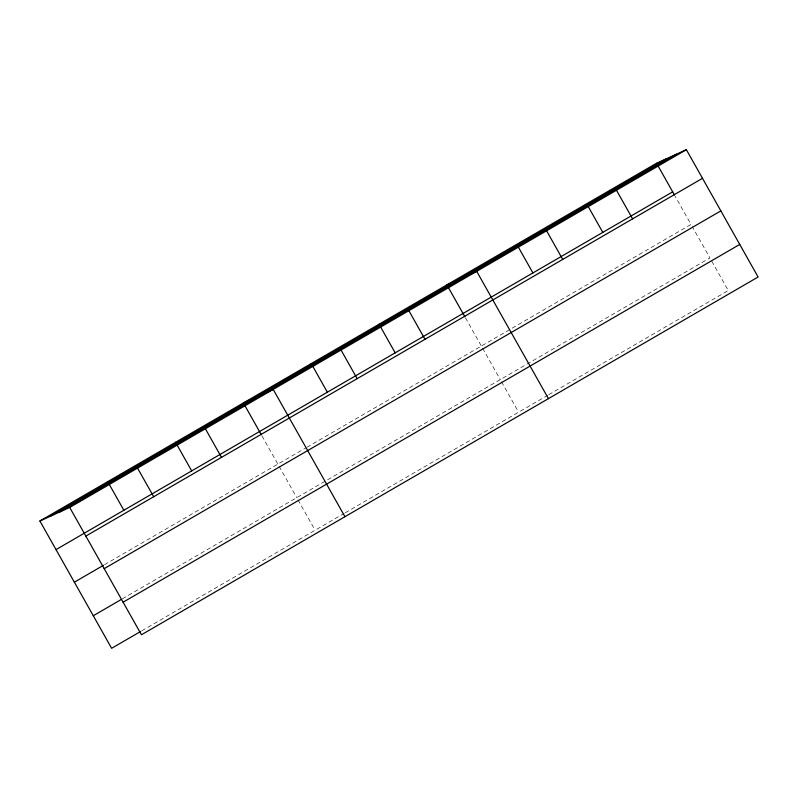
<?xml version="1.0" encoding="UTF-8"?>
<svg xmlns="http://www.w3.org/2000/svg" width="798" height="798" viewBox="0 0 798 798"><rect width="100%" height="100%" fill="white"/><g stroke="black" fill="none" stroke-linecap="round" stroke-linejoin="round"><path stroke-width="0.6" stroke-dasharray="3.99 2.99" d="M104.528 564.695L305.863 447.877M306.941 447.249L691.028 224.418L675.128 196.188M122.353 598.869L709.931 257.963L692.245 226.582M141.785 630.819L344.197 513.373M345.275 512.755L547.657 395.339M548.735 394.711L728.285 290.532L711.158 260.138M465.463 317.833L481.364 346.053M482.591 348.217L500.276 379.609M501.493 381.783L518.62 412.177M261.963 435.898L277.874 464.117M279.091 466.281L296.776 497.673M298.003 499.847L315.13 530.241"/><path stroke-width="1.2" d="M39.9 520.994L656.555 163.231L686.37 149.695L758.1 277.006L141.446 634.769L69.715 507.468L39.9 520.994L111.63 648.305L140.707 631.437M49.735 516.535L666.39 158.762M59.88 511.927L676.524 154.164M69.715 507.468L686.37 149.695M56.03 549.613L672.674 191.849M85.845 536.086L702.489 178.313M74.374 582.181L103.451 565.313M104.189 568.655L720.843 210.881M93.286 615.737L121.276 599.498M123.101 602.211L739.746 244.437M446.89 284.866L476.705 271.34L548.435 398.641M243.39 402.93L273.205 389.404L344.945 516.705M656.555 163.231L674.51 195.101M616.475 190.243L632.605 218.861M587.857 205.894L602.789 232.388M546.59 230.792L562.72 259.41M518.57 247.5L532.904 272.936M448.087 286.991L464.855 316.746M408.875 310.691L424.995 339.31M379.06 324.227L395.18 352.846M341.045 350.043L357.165 378.661M311.23 363.579L327.35 392.197M244.587 405.055L261.355 434.81M205.375 428.755L221.505 457.374M175.56 442.291L191.69 470.91M137.545 468.107L153.675 496.725M107.73 481.643L123.86 510.261"/></g></svg>
